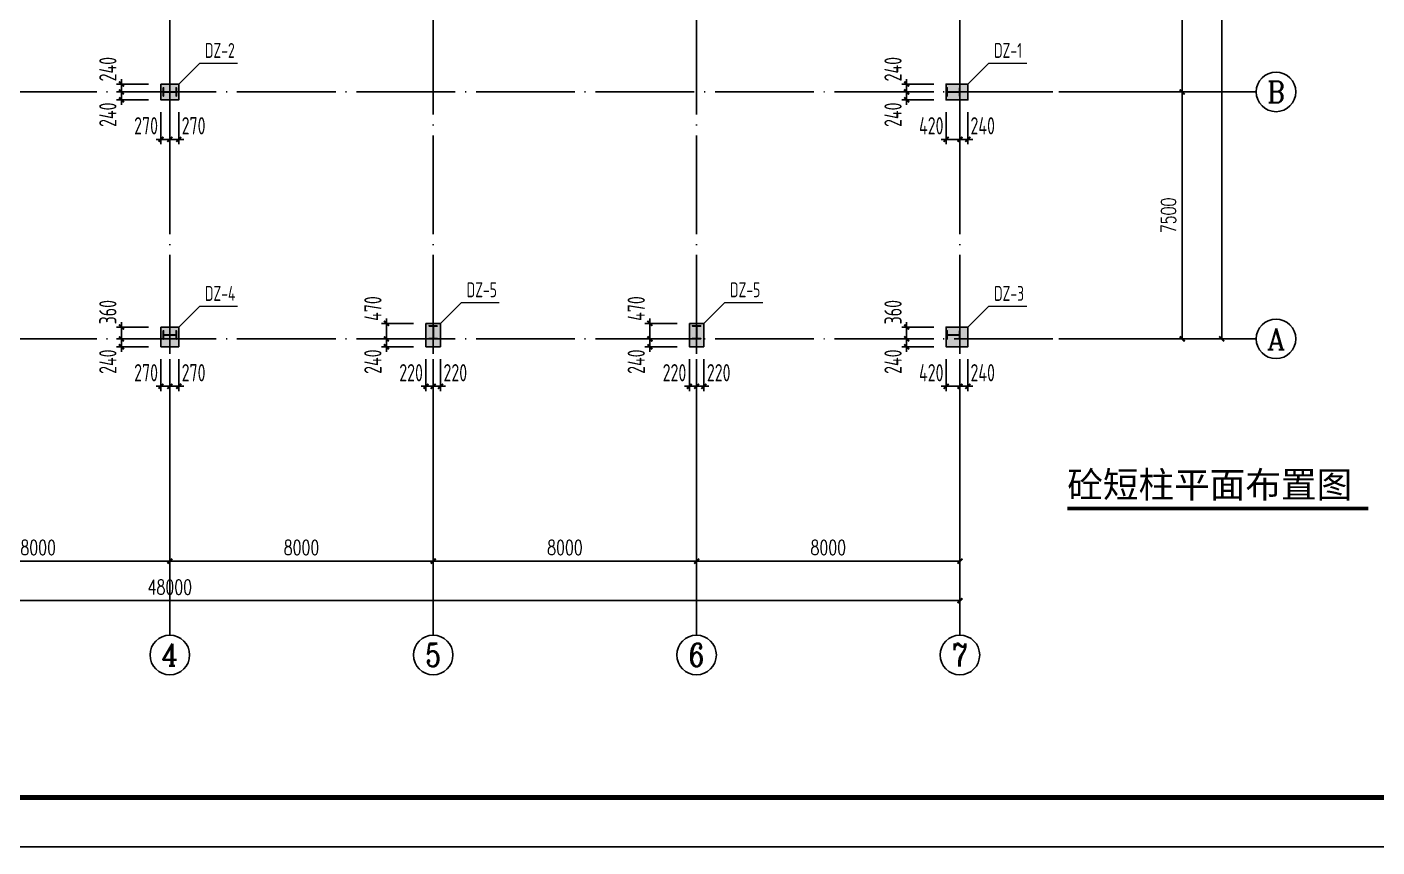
# Model space of a CAD drawing. Header units: millimetres. Extents: x 6950065 to 7140129, y 16284814 to 19754034.
# Drawn here: x 6997003 to 7038009, y 18781874 to 18806778 of the extents above; entities that cross this region are included whole.
import ezdxf
from ezdxf.enums import TextEntityAlignment as Align

# ---------------------------------------------------------------- set-up
doc = ezdxf.new("R2010")
doc.units = ezdxf.units.MM
doc.header["$LTSCALE"] = 1500
doc.header["$MEASUREMENT"] = 0
doc.linetypes.add('DOTE', pattern=[2.42, 2, -0.2, 0.02, -0.2])
doc.layers.get('Defpoints').update_dxf_attribs({"color": 1})
for name, color, linetype in [('AXIS_TEXT', 7, 'Continuous'), ('COLU', 253, 'Continuous'), ('COLU_DIM', 3, 'Continuous'), ('COLU_HATCH', 251, 'Continuous'), ('COLUMN', 2, 'Continuous'), ('C型钢', 6, 'Continuous'), ('DIM_ELEV', 3, 'Continuous'), ('DIM_SYMB', 165, 'Continuous'), ('DOTE', 250, 'DOTE'), ('TK', 4, 'Continuous')]:
    doc.layers.add(name, color=color, linetype=linetype)
doc.layers.add('COLU_NUM', color=7, linetype='Continuous', lineweight=0)
doc.styles.add('_TCH_AXIS', font='COMPLEX', dxfattribs={"bigfont": 'GBCBIG'})
doc.styles.add('_TCH_DIM_T3', font='SIMPLEX', dxfattribs={"width": 0.705882, "bigfont": 'GBCBIG'})
doc.styles.add('_TCH_DYN', font='')
doc.styles.add('COMPLEX', font='COMPLEX')
doc.styles.add('TSSD_Dimension', font='Tssdeng.shx', dxfattribs={"width": 0.7, "bigfont": 'hztxt.shx'})
doc.styles.add('TSSD_Label', font='Tssdeng.shx', dxfattribs={"width": 0.7, "bigfont": 'hztxt.shx'})
doc.styles.get('_TCH_DYN').set_extended_font_data('SimSun')
doc.dimstyles.new('_TCH_ARCH&&150', dxfattribs={"dimtxt": 446.25, "dimasz": 150, "dimexe": 375, "dimexo": 450, "dimgap": 189.375, "dimtad": 1, "dimdec": 0, "dimzin": 0, "dimdsep": 46, "dimtxsty": '_TCH_DIM_T3', "dimblk": 'ARCHTICK', "dimcen": 0.09, "dimclrt": 7, "dimazin": 2, "dimtfac": 1, "dimtdec": 0, "dimtix": 1, "dimtmove": 2, "dimatfit": 3, "dimfxl": 0, "dimtolj": 1, "dimtzin": 0, "dimarcsym": 0})
doc.dimstyles.new('TSSD_150_150', dxfattribs={"dimtxt": 525, "dimasz": 150, "dimexe": 150, "dimexo": 375, "dimgap": 150, "dimtad": 1, "dimdec": 0, "dimzin": 0, "dimdsep": 46, "dimtxsty": 'TSSD_Dimension', "dimblk": 'ARCHTICK', "dimcen": 0, "dimdle": 150, "dimclrt": 7, "dimadec": 0, "dimazin": 0, "dimtfac": 1, "dimtdec": 0, "dimtix": 1, "dimtmove": 2, "dimatfit": 3, "dimfxl": 0, "dimtolj": 1, "dimtzin": 0, "dimarcsym": 0})

# ---------------------------------------------------------------- blocks, each defined once
blk = doc.blocks.new('A$C3ACC4A1C')
at = {"layer": 'COLUMN'}
h = blk.add_hatch(color=256, dxfattribs=at)
h.paths.add_polyline_path([(125, 400), (0, 400), (0, 388), (120, 388), (120, 200), (125, 200)])
h.paths.add_polyline_path([(250, 400), (125, 400), (125, 200), (130, 200), (130, 388), (250, 388)])
h.paths.add_polyline_path([(250, 12), (130, 12), (130, 200), (125, 200), (125, 0), (250, 0)])
h.paths.add_polyline_path([(125, 200), (120, 200), (120, 12), (0, 12), (0, 0), (125, 0)])
blk.add_lwpolyline([(0, 0), (0, 12), (120, 12), (120, 388), (0, 388), (0, 400), (250, 400), (250, 388), (130, 388), (130, 12), (250, 12), (250, 0)], close=True, dxfattribs=at)
blk = doc.blocks.new('_ArchTick')
at = {"color": 0, "linetype": 'ByBlock', "const_width": 0.4}
blk.add_lwpolyline([(-0.5, -0.5), (0.5, 0.5)], dxfattribs=at)
blk = doc.blocks.new('*D699')
at = {"layer": 'COLU_DIM', "color": 0, "lineweight": -2}
for p, q in [((7001072, 18804191), (7001072, 18803216)), ((7001342, 18804191), (7001342, 18803216)), ((7001072, 18803366), (7000922, 18803366)), ((7001072, 18803366), (7001342, 18803366)), ((7001342, 18803366), (7001492, 18803366))]:
    blk.add_line(p, q, dxfattribs=at)
at = {"layer": 'Defpoints', "color": 0}
for p in [(7001072, 18804566), (7001342, 18804566), (7001342, 18803366)]:
    blk.add_point(p, dxfattribs=at)
at = {"layer": 'COLU_DIM', "color": 0, "lineweight": -2, "xscale": 150, "yscale": 150, "zscale": 150}
blk.add_blockref('_ArchTick', (7001072, 18803366), dxfattribs=at)
at = {"layer": 'COLU_DIM', "color": 0, "lineweight": -2, "xscale": 150, "yscale": 150, "zscale": 150, "rotation": 180}
blk.add_blockref('_ArchTick', (7001342, 18803366), dxfattribs=at)
at = {"layer": 'COLU_DIM', "color": 7, "insert": (7000620, 18803778), "char_height": 525, "attachment_point": 5, "style": 'TSSD_Dimension'}
blk.add_mtext('\\A1;270', dxfattribs=at)
blk = doc.blocks.new('*D700')
at = {"layer": 'COLU_DIM', "color": 0, "lineweight": -2}
for p, q in [((6999872, 18804806), (6999872, 18804956)), ((7000697, 18804806), (6999722, 18804806)), ((7000697, 18804566), (6999722, 18804566)), ((6999872, 18804566), (6999872, 18804806)), ((6999872, 18804566), (6999872, 18804416))]:
    blk.add_line(p, q, dxfattribs=at)
at = {"layer": 'Defpoints', "color": 0}
for p in [(6999872, 18804806), (7001072, 18804806), (7001072, 18804566)]:
    blk.add_point(p, dxfattribs=at)
at = {"layer": 'COLU_DIM', "color": 0, "lineweight": -2, "xscale": 150, "yscale": 150, "zscale": 150}
for p, rotation in [((6999872, 18804806), 270), ((6999872, 18804566), 90)]:
    blk.add_blockref('_ArchTick', p, dxfattribs=dict(at, rotation=rotation))
at = {"layer": 'COLU_DIM', "color": 7, "insert": (6999459, 18804114), "char_height": 525, "attachment_point": 5, "rotation": 90, "style": 'TSSD_Dimension'}
blk.add_mtext('\\A1;240', dxfattribs=at)
blk = doc.blocks.new('*D701')
at = {"layer": 'COLU_DIM', "color": 0, "lineweight": -2}
for p, q in [((7001342, 18804191), (7001342, 18803216)), ((7001612, 18804191), (7001612, 18803216)), ((7001342, 18803366), (7001192, 18803366)), ((7001342, 18803366), (7001612, 18803366)), ((7001612, 18803366), (7001762, 18803366))]:
    blk.add_line(p, q, dxfattribs=at)
at = {"layer": 'Defpoints', "color": 0}
for p in [(7001342, 18804566), (7001612, 18804566), (7001612, 18803366)]:
    blk.add_point(p, dxfattribs=at)
at = {"layer": 'COLU_DIM', "color": 0, "lineweight": -2, "xscale": 150, "yscale": 150, "zscale": 150}
blk.add_blockref('_ArchTick', (7001342, 18803366), dxfattribs=at)
at = {"layer": 'COLU_DIM', "color": 0, "lineweight": -2, "xscale": 150, "yscale": 150, "zscale": 150, "rotation": 180}
blk.add_blockref('_ArchTick', (7001612, 18803366), dxfattribs=at)
at = {"layer": 'COLU_DIM', "color": 7, "insert": (7002063, 18803778), "char_height": 525, "attachment_point": 5, "style": 'TSSD_Dimension'}
blk.add_mtext('\\A1;270', dxfattribs=at)
blk = doc.blocks.new('*D702')
at = {"layer": 'COLU_DIM', "color": 0, "lineweight": -2}
for p, q in [((7000697, 18805046), (6999722, 18805046)), ((6999872, 18805046), (6999872, 18805196)), ((6999872, 18804806), (6999872, 18805046)), ((7000697, 18804806), (6999722, 18804806)), ((6999872, 18804806), (6999872, 18804656))]:
    blk.add_line(p, q, dxfattribs=at)
at = {"layer": 'Defpoints', "color": 0}
for p in [(6999872, 18805046), (7001072, 18805046), (7001072, 18804806)]:
    blk.add_point(p, dxfattribs=at)
at = {"layer": 'COLU_DIM', "color": 0, "lineweight": -2, "xscale": 150, "yscale": 150, "zscale": 150}
for p, rotation in [((6999872, 18805046), 270), ((6999872, 18804806), 90)]:
    blk.add_blockref('_ArchTick', p, dxfattribs=dict(at, rotation=rotation))
at = {"layer": 'COLU_DIM', "color": 7, "insert": (6999459, 18805497), "char_height": 525, "attachment_point": 5, "rotation": 90, "style": 'TSSD_Dimension'}
blk.add_mtext('\\A1;240', dxfattribs=at)
blk = doc.blocks.new('*D703')
at = {"layer": 'COLU_DIM', "color": 0, "lineweight": -2}
for p, q in [((7025342, 18804191), (7025342, 18803216)), ((7025582, 18804191), (7025582, 18803216)), ((7025342, 18803366), (7025192, 18803366)), ((7025582, 18803366), (7025342, 18803366)), ((7025582, 18803366), (7025732, 18803366))]:
    blk.add_line(p, q, dxfattribs=at)
at = {"layer": 'Defpoints', "color": 0}
for p in [(7025342, 18804566), (7025582, 18804566), (7025342, 18803366)]:
    blk.add_point(p, dxfattribs=at)
at = {"layer": 'COLU_DIM', "color": 0, "lineweight": -2, "xscale": 150, "yscale": 150, "zscale": 150}
blk.add_blockref('_ArchTick', (7025342, 18803366), dxfattribs=at)
at = {"layer": 'COLU_DIM', "color": 0, "lineweight": -2, "xscale": 150, "yscale": 150, "zscale": 150, "rotation": 180}
blk.add_blockref('_ArchTick', (7025582, 18803366), dxfattribs=at)
at = {"layer": 'COLU_DIM', "color": 7, "insert": (7026033, 18803778), "char_height": 525, "attachment_point": 5, "style": 'TSSD_Dimension'}
blk.add_mtext('\\A1;240', dxfattribs=at)
blk = doc.blocks.new('*D704')
at = {"layer": 'COLU_DIM', "color": 0, "lineweight": -2}
for p, q in [((7024547, 18805046), (7023572, 18805046)), ((7023722, 18805046), (7023722, 18805196)), ((7023722, 18804806), (7023722, 18805046)), ((7024547, 18804806), (7023572, 18804806)), ((7023722, 18804806), (7023722, 18804656))]:
    blk.add_line(p, q, dxfattribs=at)
at = {"layer": 'Defpoints', "color": 0}
for p in [(7023722, 18805046), (7024922, 18805046), (7024922, 18804806)]:
    blk.add_point(p, dxfattribs=at)
at = {"layer": 'COLU_DIM', "color": 0, "lineweight": -2, "xscale": 150, "yscale": 150, "zscale": 150}
for p, rotation in [((7023722, 18805046), 270), ((7023722, 18804806), 90)]:
    blk.add_blockref('_ArchTick', p, dxfattribs=dict(at, rotation=rotation))
at = {"layer": 'COLU_DIM', "color": 7, "insert": (7023309, 18805497), "char_height": 525, "attachment_point": 5, "rotation": 90, "style": 'TSSD_Dimension'}
blk.add_mtext('\\A1;240', dxfattribs=at)
blk = doc.blocks.new('*D705')
at = {"layer": 'COLU_DIM', "color": 0, "lineweight": -2}
for p, q in [((7023722, 18804806), (7023722, 18804956)), ((7024547, 18804806), (7023572, 18804806)), ((7024547, 18804566), (7023572, 18804566)), ((7023722, 18804566), (7023722, 18804806)), ((7023722, 18804566), (7023722, 18804416))]:
    blk.add_line(p, q, dxfattribs=at)
at = {"layer": 'Defpoints', "color": 0}
for p in [(7023722, 18804806), (7024922, 18804806), (7024922, 18804566)]:
    blk.add_point(p, dxfattribs=at)
at = {"layer": 'COLU_DIM', "color": 0, "lineweight": -2, "xscale": 150, "yscale": 150, "zscale": 150}
for p, rotation in [((7023722, 18804806), 270), ((7023722, 18804566), 90)]:
    blk.add_blockref('_ArchTick', p, dxfattribs=dict(at, rotation=rotation))
at = {"layer": 'COLU_DIM', "color": 7, "insert": (7023309, 18804114), "char_height": 525, "attachment_point": 5, "rotation": 90, "style": 'TSSD_Dimension'}
blk.add_mtext('\\A1;240', dxfattribs=at)
blk = doc.blocks.new('*D706')
at = {"layer": 'COLU_DIM', "color": 0, "lineweight": -2}
for p, q in [((7024922, 18804191), (7024922, 18803216)), ((7025342, 18804191), (7025342, 18803216)), ((7025492, 18803366), (7024772, 18803366))]:
    blk.add_line(p, q, dxfattribs=at)
at = {"layer": 'Defpoints', "color": 0}
for p in [(7024922, 18804566), (7025342, 18804566), (7024922, 18803366)]:
    blk.add_point(p, dxfattribs=at)
at = {"layer": 'COLU_DIM', "color": 0, "lineweight": -2, "xscale": 150, "yscale": 150, "zscale": 150, "rotation": 180}
blk.add_blockref('_ArchTick', (7024922, 18803366), dxfattribs=at)
at = {"layer": 'COLU_DIM', "color": 0, "lineweight": -2, "xscale": 150, "yscale": 150, "zscale": 150}
blk.add_blockref('_ArchTick', (7025342, 18803366), dxfattribs=at)
at = {"layer": 'COLU_DIM', "color": 7, "insert": (7024470, 18803778), "char_height": 525, "attachment_point": 5, "style": 'TSSD_Dimension'}
blk.add_mtext('\\A1;420', dxfattribs=at)
blk = doc.blocks.new('*D713')
at = {"layer": 'COLU_DIM', "color": 0, "lineweight": -2}
for p, q in [((7001072, 18796691), (7001072, 18795716)), ((7001342, 18796691), (7001342, 18795716)), ((7001072, 18795866), (7000922, 18795866)), ((7001072, 18795866), (7001342, 18795866)), ((7001342, 18795866), (7001492, 18795866))]:
    blk.add_line(p, q, dxfattribs=at)
at = {"layer": 'Defpoints', "color": 0}
for p in [(7001072, 18797066), (7001342, 18797066), (7001342, 18795866)]:
    blk.add_point(p, dxfattribs=at)
at = {"layer": 'COLU_DIM', "color": 0, "lineweight": -2, "xscale": 150, "yscale": 150, "zscale": 150}
blk.add_blockref('_ArchTick', (7001072, 18795866), dxfattribs=at)
at = {"layer": 'COLU_DIM', "color": 0, "lineweight": -2, "xscale": 150, "yscale": 150, "zscale": 150, "rotation": 180}
blk.add_blockref('_ArchTick', (7001342, 18795866), dxfattribs=at)
at = {"layer": 'COLU_DIM', "color": 7, "insert": (7000620, 18796278), "char_height": 525, "attachment_point": 5, "style": 'TSSD_Dimension'}
blk.add_mtext('\\A1;270', dxfattribs=at)
blk = doc.blocks.new('*D714')
at = {"layer": 'COLU_DIM', "color": 0, "lineweight": -2}
for p, q in [((7000697, 18797306), (6999722, 18797306)), ((6999872, 18797306), (6999872, 18797456)), ((6999872, 18797066), (6999872, 18797306)), ((7000697, 18797066), (6999722, 18797066)), ((6999872, 18797066), (6999872, 18796916))]:
    blk.add_line(p, q, dxfattribs=at)
at = {"layer": 'Defpoints', "color": 0}
for p in [(6999872, 18797306), (7001072, 18797306), (7001072, 18797066)]:
    blk.add_point(p, dxfattribs=at)
at = {"layer": 'COLU_DIM', "color": 0, "lineweight": -2, "xscale": 150, "yscale": 150, "zscale": 150}
for p, rotation in [((6999872, 18797306), 270), ((6999872, 18797066), 90)]:
    blk.add_blockref('_ArchTick', p, dxfattribs=dict(at, rotation=rotation))
at = {"layer": 'COLU_DIM', "color": 7, "insert": (6999459, 18796614), "char_height": 525, "attachment_point": 5, "rotation": 90, "style": 'TSSD_Dimension'}
blk.add_mtext('\\A1;240', dxfattribs=at)
blk = doc.blocks.new('*D715')
at = {"layer": 'COLU_DIM', "color": 0, "lineweight": -2}
for p, q in [((7001342, 18796691), (7001342, 18795716)), ((7001612, 18796691), (7001612, 18795716)), ((7001342, 18795866), (7001192, 18795866)), ((7001342, 18795866), (7001612, 18795866)), ((7001612, 18795866), (7001762, 18795866))]:
    blk.add_line(p, q, dxfattribs=at)
at = {"layer": 'Defpoints', "color": 0}
for p in [(7001342, 18797066), (7001612, 18797066), (7001612, 18795866)]:
    blk.add_point(p, dxfattribs=at)
at = {"layer": 'COLU_DIM', "color": 0, "lineweight": -2, "xscale": 150, "yscale": 150, "zscale": 150}
blk.add_blockref('_ArchTick', (7001342, 18795866), dxfattribs=at)
at = {"layer": 'COLU_DIM', "color": 0, "lineweight": -2, "xscale": 150, "yscale": 150, "zscale": 150, "rotation": 180}
blk.add_blockref('_ArchTick', (7001612, 18795866), dxfattribs=at)
at = {"layer": 'COLU_DIM', "color": 7, "insert": (7002063, 18796278), "char_height": 525, "attachment_point": 5, "style": 'TSSD_Dimension'}
blk.add_mtext('\\A1;270', dxfattribs=at)
blk = doc.blocks.new('*D716')
at = {"layer": 'COLU_DIM', "color": 0, "lineweight": -2}
for p, q in [((7000697, 18797666), (6999722, 18797666)), ((6999872, 18797156), (6999872, 18797816)), ((7000697, 18797306), (6999722, 18797306))]:
    blk.add_line(p, q, dxfattribs=at)
at = {"layer": 'Defpoints', "color": 0}
for p in [(6999872, 18797666), (7001072, 18797666), (7001072, 18797306)]:
    blk.add_point(p, dxfattribs=at)
at = {"layer": 'COLU_DIM', "color": 0, "lineweight": -2, "xscale": 150, "yscale": 150, "zscale": 150}
for p, rotation in [((6999872, 18797666), 90), ((6999872, 18797306), 270)]:
    blk.add_blockref('_ArchTick', p, dxfattribs=dict(at, rotation=rotation))
at = {"layer": 'COLU_DIM', "color": 7, "insert": (6999459, 18798117), "char_height": 525, "attachment_point": 5, "rotation": 90, "style": 'TSSD_Dimension'}
blk.add_mtext('\\A1;360', dxfattribs=at)
blk = doc.blocks.new('*D731')
at = {"layer": 'COLU_DIM', "color": 0, "lineweight": -2}
for p, q in [((7009122, 18796691), (7009122, 18795716)), ((7009342, 18796691), (7009342, 18795716)), ((7009122, 18795866), (7008972, 18795866)), ((7009342, 18795866), (7009122, 18795866)), ((7009342, 18795866), (7009492, 18795866))]:
    blk.add_line(p, q, dxfattribs=at)
at = {"layer": 'Defpoints', "color": 0}
for p in [(7009122, 18797066), (7009342, 18797066), (7009122, 18795866)]:
    blk.add_point(p, dxfattribs=at)
at = {"layer": 'COLU_DIM', "color": 0, "lineweight": -2, "xscale": 150, "yscale": 150, "zscale": 150}
blk.add_blockref('_ArchTick', (7009122, 18795866), dxfattribs=at)
at = {"layer": 'COLU_DIM', "color": 0, "lineweight": -2, "xscale": 150, "yscale": 150, "zscale": 150, "rotation": 180}
blk.add_blockref('_ArchTick', (7009342, 18795866), dxfattribs=at)
at = {"layer": 'COLU_DIM', "color": 7, "insert": (7008670, 18796278), "char_height": 525, "attachment_point": 5, "style": 'TSSD_Dimension'}
blk.add_mtext('\\A1;220', dxfattribs=at)
blk = doc.blocks.new('*D732')
at = {"layer": 'COLU_DIM', "color": 0, "lineweight": -2}
for p, q in [((7008747, 18797776), (7007772, 18797776)), ((7007922, 18797156), (7007922, 18797926)), ((7008747, 18797306), (7007772, 18797306))]:
    blk.add_line(p, q, dxfattribs=at)
at = {"layer": 'Defpoints', "color": 0}
for p in [(7007922, 18797776), (7009122, 18797776), (7009122, 18797306)]:
    blk.add_point(p, dxfattribs=at)
at = {"layer": 'COLU_DIM', "color": 0, "lineweight": -2, "xscale": 150, "yscale": 150, "zscale": 150}
for p, rotation in [((7007922, 18797776), 90), ((7007922, 18797306), 270)]:
    blk.add_blockref('_ArchTick', p, dxfattribs=dict(at, rotation=rotation))
at = {"layer": 'COLU_DIM', "color": 7, "insert": (7007509, 18798227), "char_height": 525, "attachment_point": 5, "rotation": 90, "style": 'TSSD_Dimension'}
blk.add_mtext('\\A1;470', dxfattribs=at)
blk = doc.blocks.new('*D729')
at = {"layer": 'COLU_DIM', "color": 0, "lineweight": -2}
for p, q in [((7009342, 18796691), (7009342, 18795716)), ((7009562, 18796691), (7009562, 18795716)), ((7009342, 18795866), (7009192, 18795866)), ((7009562, 18795866), (7009342, 18795866)), ((7009562, 18795866), (7009712, 18795866))]:
    blk.add_line(p, q, dxfattribs=at)
at = {"layer": 'Defpoints', "color": 0}
for p in [(7009342, 18797066), (7009562, 18797066), (7009342, 18795866)]:
    blk.add_point(p, dxfattribs=at)
at = {"layer": 'COLU_DIM', "color": 0, "lineweight": -2, "xscale": 150, "yscale": 150, "zscale": 150}
blk.add_blockref('_ArchTick', (7009342, 18795866), dxfattribs=at)
at = {"layer": 'COLU_DIM', "color": 0, "lineweight": -2, "xscale": 150, "yscale": 150, "zscale": 150, "rotation": 180}
blk.add_blockref('_ArchTick', (7009562, 18795866), dxfattribs=at)
at = {"layer": 'COLU_DIM', "color": 7, "insert": (7010013, 18796278), "char_height": 525, "attachment_point": 5, "style": 'TSSD_Dimension'}
blk.add_mtext('\\A1;220', dxfattribs=at)
blk = doc.blocks.new('*D730')
at = {"layer": 'COLU_DIM', "color": 0, "lineweight": -2}
for p, q in [((7008747, 18797306), (7007772, 18797306)), ((7007922, 18797306), (7007922, 18797456)), ((7007922, 18797066), (7007922, 18797306)), ((7008747, 18797066), (7007772, 18797066)), ((7007922, 18797066), (7007922, 18796916))]:
    blk.add_line(p, q, dxfattribs=at)
at = {"layer": 'Defpoints', "color": 0}
for p in [(7007922, 18797306), (7009122, 18797306), (7009122, 18797066)]:
    blk.add_point(p, dxfattribs=at)
at = {"layer": 'COLU_DIM', "color": 0, "lineweight": -2, "xscale": 150, "yscale": 150, "zscale": 150}
for p, rotation in [((7007922, 18797306), 270), ((7007922, 18797066), 90)]:
    blk.add_blockref('_ArchTick', p, dxfattribs=dict(at, rotation=rotation))
at = {"layer": 'COLU_DIM', "color": 7, "insert": (7007509, 18796614), "char_height": 525, "attachment_point": 5, "rotation": 90, "style": 'TSSD_Dimension'}
blk.add_mtext('\\A1;240', dxfattribs=at)
blk = doc.blocks.new('*D735')
at = {"layer": 'COLU_DIM', "color": 0, "lineweight": -2}
for p, q in [((7017122, 18796691), (7017122, 18795716)), ((7017342, 18796691), (7017342, 18795716)), ((7017122, 18795866), (7016972, 18795866)), ((7017342, 18795866), (7017122, 18795866)), ((7017342, 18795866), (7017492, 18795866))]:
    blk.add_line(p, q, dxfattribs=at)
at = {"layer": 'Defpoints', "color": 0}
for p in [(7017122, 18797066), (7017342, 18797066), (7017122, 18795866)]:
    blk.add_point(p, dxfattribs=at)
at = {"layer": 'COLU_DIM', "color": 0, "lineweight": -2, "xscale": 150, "yscale": 150, "zscale": 150}
blk.add_blockref('_ArchTick', (7017122, 18795866), dxfattribs=at)
at = {"layer": 'COLU_DIM', "color": 0, "lineweight": -2, "xscale": 150, "yscale": 150, "zscale": 150, "rotation": 180}
blk.add_blockref('_ArchTick', (7017342, 18795866), dxfattribs=at)
at = {"layer": 'COLU_DIM', "color": 7, "insert": (7016670, 18796278), "char_height": 525, "attachment_point": 5, "style": 'TSSD_Dimension'}
blk.add_mtext('\\A1;220', dxfattribs=at)
blk = doc.blocks.new('*D736')
at = {"layer": 'COLU_DIM', "color": 0, "lineweight": -2}
for p, q in [((7016747, 18797776), (7015772, 18797776)), ((7015922, 18797156), (7015922, 18797926)), ((7016747, 18797306), (7015772, 18797306))]:
    blk.add_line(p, q, dxfattribs=at)
at = {"layer": 'Defpoints', "color": 0}
for p in [(7015922, 18797776), (7017122, 18797776), (7017122, 18797306)]:
    blk.add_point(p, dxfattribs=at)
at = {"layer": 'COLU_DIM', "color": 0, "lineweight": -2, "xscale": 150, "yscale": 150, "zscale": 150}
for p, rotation in [((7015922, 18797776), 90), ((7015922, 18797306), 270)]:
    blk.add_blockref('_ArchTick', p, dxfattribs=dict(at, rotation=rotation))
at = {"layer": 'COLU_DIM', "color": 7, "insert": (7015509, 18798227), "char_height": 525, "attachment_point": 5, "rotation": 90, "style": 'TSSD_Dimension'}
blk.add_mtext('\\A1;470', dxfattribs=at)
blk = doc.blocks.new('*D733')
at = {"layer": 'COLU_DIM', "color": 0, "lineweight": -2}
for p, q in [((7017342, 18796691), (7017342, 18795716)), ((7017562, 18796691), (7017562, 18795716)), ((7017342, 18795866), (7017192, 18795866)), ((7017562, 18795866), (7017342, 18795866)), ((7017562, 18795866), (7017712, 18795866))]:
    blk.add_line(p, q, dxfattribs=at)
at = {"layer": 'Defpoints', "color": 0}
for p in [(7017342, 18797066), (7017562, 18797066), (7017342, 18795866)]:
    blk.add_point(p, dxfattribs=at)
at = {"layer": 'COLU_DIM', "color": 0, "lineweight": -2, "xscale": 150, "yscale": 150, "zscale": 150}
blk.add_blockref('_ArchTick', (7017342, 18795866), dxfattribs=at)
at = {"layer": 'COLU_DIM', "color": 0, "lineweight": -2, "xscale": 150, "yscale": 150, "zscale": 150, "rotation": 180}
blk.add_blockref('_ArchTick', (7017562, 18795866), dxfattribs=at)
at = {"layer": 'COLU_DIM', "color": 7, "insert": (7018013, 18796278), "char_height": 525, "attachment_point": 5, "style": 'TSSD_Dimension'}
blk.add_mtext('\\A1;220', dxfattribs=at)
blk = doc.blocks.new('*D734')
at = {"layer": 'COLU_DIM', "color": 0, "lineweight": -2}
for p, q in [((7016747, 18797306), (7015772, 18797306)), ((7015922, 18797306), (7015922, 18797456)), ((7015922, 18797066), (7015922, 18797306)), ((7016747, 18797066), (7015772, 18797066)), ((7015922, 18797066), (7015922, 18796916))]:
    blk.add_line(p, q, dxfattribs=at)
at = {"layer": 'Defpoints', "color": 0}
for p in [(7015922, 18797306), (7017122, 18797306), (7017122, 18797066)]:
    blk.add_point(p, dxfattribs=at)
at = {"layer": 'COLU_DIM', "color": 0, "lineweight": -2, "xscale": 150, "yscale": 150, "zscale": 150}
for p, rotation in [((7015922, 18797306), 270), ((7015922, 18797066), 90)]:
    blk.add_blockref('_ArchTick', p, dxfattribs=dict(at, rotation=rotation))
at = {"layer": 'COLU_DIM', "color": 7, "insert": (7015509, 18796614), "char_height": 525, "attachment_point": 5, "rotation": 90, "style": 'TSSD_Dimension'}
blk.add_mtext('\\A1;240', dxfattribs=at)
blk = doc.blocks.new('*D737')
at = {"layer": 'COLU_DIM', "color": 0, "lineweight": -2}
for p, q in [((7025342, 18796691), (7025342, 18795716)), ((7025582, 18796691), (7025582, 18795716)), ((7025342, 18795866), (7025192, 18795866)), ((7025582, 18795866), (7025342, 18795866)), ((7025582, 18795866), (7025732, 18795866))]:
    blk.add_line(p, q, dxfattribs=at)
at = {"layer": 'Defpoints', "color": 0}
for p in [(7025342, 18797066), (7025582, 18797066), (7025342, 18795866)]:
    blk.add_point(p, dxfattribs=at)
at = {"layer": 'COLU_DIM', "color": 0, "lineweight": -2, "xscale": 150, "yscale": 150, "zscale": 150}
blk.add_blockref('_ArchTick', (7025342, 18795866), dxfattribs=at)
at = {"layer": 'COLU_DIM', "color": 0, "lineweight": -2, "xscale": 150, "yscale": 150, "zscale": 150, "rotation": 180}
blk.add_blockref('_ArchTick', (7025582, 18795866), dxfattribs=at)
at = {"layer": 'COLU_DIM', "color": 7, "insert": (7026033, 18796278), "char_height": 525, "attachment_point": 5, "style": 'TSSD_Dimension'}
blk.add_mtext('\\A1;240', dxfattribs=at)
blk = doc.blocks.new('*D738')
at = {"layer": 'COLU_DIM', "color": 0, "lineweight": -2}
for p, q in [((7024547, 18797666), (7023572, 18797666)), ((7023722, 18797156), (7023722, 18797816)), ((7024547, 18797306), (7023572, 18797306))]:
    blk.add_line(p, q, dxfattribs=at)
at = {"layer": 'Defpoints', "color": 0}
for p in [(7023722, 18797666), (7024922, 18797666), (7024922, 18797306)]:
    blk.add_point(p, dxfattribs=at)
at = {"layer": 'COLU_DIM', "color": 0, "lineweight": -2, "xscale": 150, "yscale": 150, "zscale": 150}
for p, rotation in [((7023722, 18797666), 90), ((7023722, 18797306), 270)]:
    blk.add_blockref('_ArchTick', p, dxfattribs=dict(at, rotation=rotation))
at = {"layer": 'COLU_DIM', "color": 7, "insert": (7023309, 18798117), "char_height": 525, "attachment_point": 5, "rotation": 90, "style": 'TSSD_Dimension'}
blk.add_mtext('\\A1;360', dxfattribs=at)
blk = doc.blocks.new('*D739')
at = {"layer": 'COLU_DIM', "color": 0, "lineweight": -2}
for p, q in [((7024547, 18797306), (7023572, 18797306)), ((7023722, 18797306), (7023722, 18797456)), ((7023722, 18797066), (7023722, 18797306)), ((7024547, 18797066), (7023572, 18797066)), ((7023722, 18797066), (7023722, 18796916))]:
    blk.add_line(p, q, dxfattribs=at)
at = {"layer": 'Defpoints', "color": 0}
for p in [(7023722, 18797306), (7024922, 18797306), (7024922, 18797066)]:
    blk.add_point(p, dxfattribs=at)
at = {"layer": 'COLU_DIM', "color": 0, "lineweight": -2, "xscale": 150, "yscale": 150, "zscale": 150}
for p, rotation in [((7023722, 18797306), 270), ((7023722, 18797066), 90)]:
    blk.add_blockref('_ArchTick', p, dxfattribs=dict(at, rotation=rotation))
at = {"layer": 'COLU_DIM', "color": 7, "insert": (7023309, 18796614), "char_height": 525, "attachment_point": 5, "rotation": 90, "style": 'TSSD_Dimension'}
blk.add_mtext('\\A1;240', dxfattribs=at)
blk = doc.blocks.new('*D740')
at = {"layer": 'COLU_DIM', "color": 0, "lineweight": -2}
for p, q in [((7024922, 18796691), (7024922, 18795716)), ((7025342, 18796691), (7025342, 18795716)), ((7025492, 18795866), (7024772, 18795866))]:
    blk.add_line(p, q, dxfattribs=at)
at = {"layer": 'Defpoints', "color": 0}
for p in [(7024922, 18797066), (7025342, 18797066), (7024922, 18795866)]:
    blk.add_point(p, dxfattribs=at)
at = {"layer": 'COLU_DIM', "color": 0, "lineweight": -2, "xscale": 150, "yscale": 150, "zscale": 150, "rotation": 180}
blk.add_blockref('_ArchTick', (7024922, 18795866), dxfattribs=at)
at = {"layer": 'COLU_DIM', "color": 0, "lineweight": -2, "xscale": 150, "yscale": 150, "zscale": 150}
blk.add_blockref('_ArchTick', (7025342, 18795866), dxfattribs=at)
at = {"layer": 'COLU_DIM', "color": 7, "insert": (7024470, 18796278), "char_height": 525, "attachment_point": 5, "style": 'TSSD_Dimension'}
blk.add_mtext('\\A1;420', dxfattribs=at)
blk = doc.blocks.new('GeYuanFrame_03231217', base_point=(20.09, 4.53))
at = {"layer": 'TK'}
blk.add_lwpolyline([(20.09, 4.53), (20.09, 598.53), (861.09, 598.53), (861.09, 4.53)], close=True, dxfattribs=at)
at = {"layer": 'TK', "const_width": 1}
blk.add_lwpolyline([(45.09, 588.53), (851.09, 588.53), (851.09, 14.53), (45.09, 14.53)], close=True, dxfattribs=at)
blk = doc.blocks.new('*D1511')
at = {"layer": 'Defpoints', "color": 0}
for p in [(7028342, 18804806), (7032092, 18804806), (7028342, 18797306)]:
    blk.add_point(p, dxfattribs=at)
at = {"layer": 'DIM_ELEV', "color": 0, "lineweight": -2}
for p, q in [((7028792, 18804806), (7032467, 18804806)), ((7032092, 18797306), (7032092, 18804806)), ((7028792, 18797306), (7032467, 18797306))]:
    blk.add_line(p, q, dxfattribs=at)
at = {"layer": 'DIM_ELEV', "color": 0, "lineweight": -2, "xscale": 150, "yscale": 150, "zscale": 150}
for p, rotation in [((7032092, 18804806), 90), ((7032092, 18797306), 270)]:
    blk.add_blockref('_ArchTick', p, dxfattribs=dict(at, rotation=rotation))
at = {"layer": 'DIM_ELEV', "color": 7, "insert": (7031679, 18801056), "char_height": 446.2, "attachment_point": 5, "rotation": 90, "style": '_TCH_DIM_T3'}
blk.add_mtext('\\A1;7500', dxfattribs=at)
blk = doc.blocks.new('*D1512')
at = {"layer": 'Defpoints', "color": 0}
for p in [(7028342, 18812606), (7032092, 18812606), (7028342, 18804806)]:
    blk.add_point(p, dxfattribs=at)
at = {"layer": 'DIM_ELEV', "color": 0, "lineweight": -2}
for p, q in [((7028792, 18812606), (7032467, 18812606)), ((7032092, 18804806), (7032092, 18812606)), ((7028792, 18804806), (7032467, 18804806))]:
    blk.add_line(p, q, dxfattribs=at)
at = {"layer": 'DIM_ELEV', "color": 0, "lineweight": -2, "xscale": 150, "yscale": 150, "zscale": 150}
for p, rotation in [((7032092, 18812606), 90), ((7032092, 18804806), 270)]:
    blk.add_blockref('_ArchTick', p, dxfattribs=dict(at, rotation=rotation))
at = {"layer": 'DIM_ELEV', "color": 7, "insert": (7031679, 18808706), "char_height": 446.2, "attachment_point": 5, "rotation": 90, "style": '_TCH_DIM_T3'}
blk.add_mtext('\\A1;7800', dxfattribs=at)
blk = doc.blocks.new('*D1518')
at = {"layer": 'Defpoints', "color": 0}
for p in [(7028342, 18851306), (7033292, 18851306), (7028342, 18797306)]:
    blk.add_point(p, dxfattribs=at)
at = {"layer": 'DIM_ELEV', "color": 0, "lineweight": -2}
for p, q in [((7028792, 18851306), (7033667, 18851306)), ((7033292, 18797306), (7033292, 18851306)), ((7028792, 18797306), (7033667, 18797306))]:
    blk.add_line(p, q, dxfattribs=at)
at = {"layer": 'DIM_ELEV', "color": 0, "lineweight": -2, "xscale": 150, "yscale": 150, "zscale": 150}
for p, rotation in [((7033292, 18851306), 90), ((7033292, 18797306), 270)]:
    blk.add_blockref('_ArchTick', p, dxfattribs=dict(at, rotation=rotation))
at = {"layer": 'DIM_ELEV', "color": 7, "insert": (7032879, 18824306), "char_height": 446.2, "attachment_point": 5, "rotation": 90, "style": '_TCH_DIM_T3'}
blk.add_mtext('\\A1;54000', dxfattribs=at)
blk = doc.blocks.new('*D1521')
at = {"layer": 'Defpoints', "color": 0}
for p in [(6993342, 18794306), (7001342, 18794306), (7001342, 18790556)]:
    blk.add_point(p, dxfattribs=at)
at = {"layer": 'DIM_ELEV', "color": 0, "lineweight": -2}
for p, q in [((6993342, 18793856), (6993342, 18790181)), ((7001342, 18793856), (7001342, 18790181)), ((6993342, 18790556), (7001342, 18790556))]:
    blk.add_line(p, q, dxfattribs=at)
at = {"layer": 'DIM_ELEV', "color": 0, "lineweight": -2, "xscale": 150, "yscale": 150, "zscale": 150, "rotation": 180}
blk.add_blockref('_ArchTick', (6993342, 18790556), dxfattribs=at)
at = {"layer": 'DIM_ELEV', "color": 0, "lineweight": -2, "xscale": 150, "yscale": 150, "zscale": 150}
blk.add_blockref('_ArchTick', (7001342, 18790556), dxfattribs=at)
at = {"layer": 'DIM_ELEV', "color": 7, "insert": (6997342, 18790968), "char_height": 446.2, "attachment_point": 5, "style": '_TCH_DIM_T3'}
blk.add_mtext('\\A1;8000', dxfattribs=at)
blk = doc.blocks.new('*D1522')
at = {"layer": 'Defpoints', "color": 0}
for p in [(7001342, 18794306), (7009342, 18794306), (7009342, 18790556)]:
    blk.add_point(p, dxfattribs=at)
at = {"layer": 'DIM_ELEV', "color": 0, "lineweight": -2}
for p, q in [((7001342, 18793856), (7001342, 18790181)), ((7009342, 18793856), (7009342, 18790181)), ((7001342, 18790556), (7009342, 18790556))]:
    blk.add_line(p, q, dxfattribs=at)
at = {"layer": 'DIM_ELEV', "color": 0, "lineweight": -2, "xscale": 150, "yscale": 150, "zscale": 150, "rotation": 180}
blk.add_blockref('_ArchTick', (7001342, 18790556), dxfattribs=at)
at = {"layer": 'DIM_ELEV', "color": 0, "lineweight": -2, "xscale": 150, "yscale": 150, "zscale": 150}
blk.add_blockref('_ArchTick', (7009342, 18790556), dxfattribs=at)
at = {"layer": 'DIM_ELEV', "color": 7, "insert": (7005342, 18790968), "char_height": 446.2, "attachment_point": 5, "style": '_TCH_DIM_T3'}
blk.add_mtext('\\A1;8000', dxfattribs=at)
blk = doc.blocks.new('*D1523')
at = {"layer": 'Defpoints', "color": 0}
for p in [(7009342, 18794306), (7017342, 18794306), (7017342, 18790556)]:
    blk.add_point(p, dxfattribs=at)
at = {"layer": 'DIM_ELEV', "color": 0, "lineweight": -2}
for p, q in [((7009342, 18793856), (7009342, 18790181)), ((7017342, 18793856), (7017342, 18790181)), ((7009342, 18790556), (7017342, 18790556))]:
    blk.add_line(p, q, dxfattribs=at)
at = {"layer": 'DIM_ELEV', "color": 0, "lineweight": -2, "xscale": 150, "yscale": 150, "zscale": 150, "rotation": 180}
blk.add_blockref('_ArchTick', (7009342, 18790556), dxfattribs=at)
at = {"layer": 'DIM_ELEV', "color": 0, "lineweight": -2, "xscale": 150, "yscale": 150, "zscale": 150}
blk.add_blockref('_ArchTick', (7017342, 18790556), dxfattribs=at)
at = {"layer": 'DIM_ELEV', "color": 7, "insert": (7013342, 18790968), "char_height": 446.2, "attachment_point": 5, "style": '_TCH_DIM_T3'}
blk.add_mtext('\\A1;8000', dxfattribs=at)
blk = doc.blocks.new('*D1524')
at = {"layer": 'Defpoints', "color": 0}
for p in [(7017342, 18794306), (7025342, 18794306), (7025342, 18790556)]:
    blk.add_point(p, dxfattribs=at)
at = {"layer": 'DIM_ELEV', "color": 0, "lineweight": -2}
for p, q in [((7017342, 18793856), (7017342, 18790181)), ((7025342, 18793856), (7025342, 18790181)), ((7017342, 18790556), (7025342, 18790556))]:
    blk.add_line(p, q, dxfattribs=at)
at = {"layer": 'DIM_ELEV', "color": 0, "lineweight": -2, "xscale": 150, "yscale": 150, "zscale": 150, "rotation": 180}
blk.add_blockref('_ArchTick', (7017342, 18790556), dxfattribs=at)
at = {"layer": 'DIM_ELEV', "color": 0, "lineweight": -2, "xscale": 150, "yscale": 150, "zscale": 150}
blk.add_blockref('_ArchTick', (7025342, 18790556), dxfattribs=at)
at = {"layer": 'DIM_ELEV', "color": 7, "insert": (7021342, 18790968), "char_height": 446.2, "attachment_point": 5, "style": '_TCH_DIM_T3'}
blk.add_mtext('\\A1;8000', dxfattribs=at)
blk = doc.blocks.new('*D1525')
at = {"layer": 'Defpoints', "color": 0}
for p in [(6977342, 18794306), (7025342, 18794306), (7025342, 18789356)]:
    blk.add_point(p, dxfattribs=at)
at = {"layer": 'DIM_ELEV', "color": 0, "lineweight": -2}
for p, q in [((6977342, 18793856), (6977342, 18788981)), ((7025342, 18793856), (7025342, 18788981)), ((6977342, 18789356), (7025342, 18789356))]:
    blk.add_line(p, q, dxfattribs=at)
at = {"layer": 'DIM_ELEV', "color": 0, "lineweight": -2, "xscale": 150, "yscale": 150, "zscale": 150, "rotation": 180}
blk.add_blockref('_ArchTick', (6977342, 18789356), dxfattribs=at)
at = {"layer": 'DIM_ELEV', "color": 0, "lineweight": -2, "xscale": 150, "yscale": 150, "zscale": 150}
blk.add_blockref('_ArchTick', (7025342, 18789356), dxfattribs=at)
at = {"layer": 'DIM_ELEV', "color": 7, "insert": (7001342, 18789768), "char_height": 446.2, "attachment_point": 5, "style": '_TCH_DIM_T3'}
blk.add_mtext('\\A1;48000', dxfattribs=at)
blk = doc.blocks.new('_AXISO')
blk.add_circle((0, 0), 0.5)
at = {"layer": 'AXIS_TEXT', "style": 'COMPLEX', "width": 1.041667}
blk.add_attdef('A', text='', height=0.56, dxfattribs=at).set_placement((-0.25, -0.28), (0.25, -0.28), align=Align.FIT)

msp = doc.modelspace()

# ---------------------------------------------------------------- hatches: boundary and pattern name
at = {"layer": 'COLU_HATCH'}
for points in [[(7001071.7, 18805045.8), (7001611.7, 18805045.8), (7001611.7, 18804565.8), (7001071.7, 18804565.8)], [(7025581.7, 18805045.8), (7024921.7, 18805045.8), (7024921.7, 18804565.8), (7025581.7, 18804565.8)], [(7001071.7, 18797665.8), (7001611.7, 18797665.8), (7001611.7, 18797065.8), (7001071.7, 18797065.8)], [(7009121.7, 18797775.8), (7009561.7, 18797775.8), (7009561.7, 18797065.8), (7009121.7, 18797065.8)], [(7017121.7, 18797775.8), (7017561.7, 18797775.8), (7017561.7, 18797065.8), (7017121.7, 18797065.8)], [(7025581.7, 18797665.8), (7024921.7, 18797665.8), (7024921.7, 18797065.8), (7025581.7, 18797065.8)]]:
    msp.add_hatch(color=256, dxfattribs=at).paths.add_polyline_path(points)

# ---------------------------------------------------------------- linework, layer by layer
at = {"layer": 'COLU'}
for points in [[(7001071.7, 18805045.8), (7001611.7, 18805045.8), (7001611.7, 18804565.8), (7001071.7, 18804565.8)], [(7025581.7, 18805045.8), (7024921.7, 18805045.8), (7024921.7, 18804565.8), (7025581.7, 18804565.8)], [(7001071.7, 18797665.8), (7001611.7, 18797665.8), (7001611.7, 18797065.8), (7001071.7, 18797065.8)], [(7009121.7, 18797775.8), (7009561.7, 18797775.8), (7009561.7, 18797065.8), (7009121.7, 18797065.8)], [(7017121.7, 18797775.8), (7017561.7, 18797775.8), (7017561.7, 18797065.8), (7017121.7, 18797065.8)], [(7025581.7, 18797665.8), (7024921.7, 18797665.8), (7024921.7, 18797065.8), (7025581.7, 18797065.8)]]:
    msp.add_lwpolyline(points, close=True, dxfattribs=at)
at = {"layer": 'COLU_NUM'}
for p, q in [((7001611.7, 18805045.8), (7002248.1, 18805682.2)), ((7002248.1, 18805682.2), (7003399.1, 18805682.2)), ((7025581.7, 18805045.8), (7026218.1, 18805682.2)), ((7026218.1, 18805682.2), (7027369.1, 18805682.2)), ((7009561.7, 18797775.8), (7010198.1, 18798412.2)), ((7010198.1, 18798412.2), (7011349.1, 18798412.2)), ((7017561.7, 18797775.8), (7018198.1, 18798412.2)), ((7018198.1, 18798412.2), (7019349.1, 18798412.2)), ((7001611.7, 18797665.8), (7002248.1, 18798302.2)), ((7002248.1, 18798302.2), (7003399.1, 18798302.2)), ((7025581.7, 18797665.8), (7026218.1, 18798302.2)), ((7026218.1, 18798302.2), (7027369.1, 18798302.2))]:
    msp.add_line(p, q, dxfattribs=at)
at = {"layer": 'DIM_ELEV'}
for p, q in [((7028341.7, 18804805.8), (7034341.7, 18804805.8)), ((7028341.7, 18797305.8), (7034341.7, 18797305.8)), ((7001341.7, 18794305.8), (7001341.7, 18788305.8)), ((7009341.7, 18794305.8), (7009341.7, 18788305.8)), ((7017341.7, 18794305.8), (7017341.7, 18788305.8)), ((7025341.7, 18794305.8), (7025341.7, 18788305.8))]:
    msp.add_line(p, q, dxfattribs=at)
at = {"layer": 'DIM_SYMB', "const_width": 105}
msp.add_lwpolyline([(7028601.7, 18792153.1), (7037747.8, 18792153.1)], dxfattribs=at)
at = {"layer": 'DOTE', "color": 1}
for p, q in [((7001341.7, 18854305.8), (7001341.7, 18794305.8)), ((7009341.7, 18854305.8), (7009341.7, 18794305.8)), ((7017341.7, 18854305.8), (7017341.7, 18794305.8)), ((7025341.7, 18854305.8), (7025341.7, 18794305.8)), ((6974341.7, 18804805.8), (7030714.6, 18804805.8)), ((6974341.7, 18797305.8), (7030714.6, 18797305.8))]:
    msp.add_line(p, q, dxfattribs=at)

# ---------------------------------------------------------------- block references
at = {"layer": 'COLUMN', "xscale": -1, "rotation": 270}
for p in [(7001141.7, 18804680.8), (7024941.7, 18804680.8), (7001141.7, 18797300.8), (7024941.7, 18797300.8)]:
    msp.add_blockref('A$C3ACC4A1C', p, dxfattribs=at)
at = {"layer": 'COLUMN', "rotation": 180}
for p in [(7009466.7, 18797705.8), (7017466.7, 18797705.8)]:
    msp.add_blockref('A$C3ACC4A1C', p, dxfattribs=at)
at = {"layer": 'C型钢', "color": 3, "xscale": 150, "yscale": 150, "zscale": 150}
msp.add_blockref('GeYuanFrame_03231217', (6955997, 18781874.4), dxfattribs=at)
at = {"layer": 'DIM_ELEV'}
ref = msp.add_blockref('_AXISO', (7034941.7, 18804805.8), dxfattribs=dict(at, xscale=1200, yscale=1200, zscale=1200))
ref.add_attrib('A', 'B', dxfattribs={"layer": 'AXIS_TEXT', "height": 652.9, "style": '_TCH_AXIS'}).set_placement((7034677.5, 18804479.4), (7035206, 18804479.4), align=Align.FIT)
ref = msp.add_blockref('_AXISO', (7034941.7, 18797305.8), dxfattribs=dict(at, xscale=1200, yscale=1200, zscale=1200))
ref.add_attrib('A', 'A', dxfattribs={"layer": 'AXIS_TEXT', "height": 637.8, "style": '_TCH_AXIS'}).set_placement((7034668.4, 18796986.9), (7035215.1, 18796986.9), align=Align.FIT)
ref = msp.add_blockref('_AXISO', (7001341.7, 18787705.8), dxfattribs=dict(at, xscale=1200, yscale=1200, zscale=1200))
ref.add_attrib('A', '4', dxfattribs={"layer": 'AXIS_TEXT', "height": 668.2, "style": '_TCH_AXIS'}).set_placement((7001087.2, 18787371.7), (7001596.3, 18787371.7), align=Align.FIT)
ref = msp.add_blockref('_AXISO', (7009341.7, 18787705.8), dxfattribs=dict(at, xscale=1200, yscale=1200, zscale=1200))
ref.add_attrib('A', '5', dxfattribs={"layer": 'AXIS_TEXT', "height": 698.9, "style": '_TCH_AXIS'}).set_placement((7009108.8, 18787356.4), (7009574.7, 18787356.4), align=Align.FIT)
ref = msp.add_blockref('_AXISO', (7017341.7, 18787705.8), dxfattribs=dict(at, xscale=1200, yscale=1200, zscale=1200))
ref.add_attrib('A', '6', dxfattribs={"layer": 'AXIS_TEXT', "height": 698.9, "style": '_TCH_AXIS'}).set_placement((7017108.8, 18787356.4), (7017574.7, 18787356.4), align=Align.FIT)
ref = msp.add_blockref('_AXISO', (7025341.7, 18787705.8), dxfattribs=dict(at, xscale=1200, yscale=1200, zscale=1200))
ref.add_attrib('A', '7', dxfattribs={"layer": 'AXIS_TEXT', "height": 698.9, "style": '_TCH_AXIS'}).set_placement((7025108.8, 18787356.4), (7025574.7, 18787356.4), align=Align.FIT)

# ---------------------------------------------------------------- texts
at = {"layer": 'COLU_NUM', "style": 'TSSD_Label', "width": 0.7}
for s, p in [('DZ-2', (7002407.2, 18805841.3)), ('DZ-1', (7026377.2, 18805841.3)), ('DZ-4', (7002407.2, 18798461.3)), ('DZ-5', (7010357.2, 18798571.3)), ('DZ-5', (7018357.2, 18798571.3)), ('DZ-3', (7026377.2, 18798461.3))]:
    msp.add_text(s, height=450, dxfattribs=at).set_placement(p)
at = {"layer": 'DIM_SYMB', "color": 7, "style": '_TCH_DYN'}
msp.add_text('砼短柱平面布置图', height=793.04, dxfattribs=at).set_placement((7028601.7, 18792482.7))

# ---------------------------------------------------------------- dimensions: what is measured, and where the dimension line sits
at = {"layer": 'COLU_DIM'}
for base, p1, p2, angle, picture, middle in [((6999871.7, 18805045.8), (7001071.7, 18804805.8), (7001071.7, 18805045.8), 270, '*D702', (6999459.2, 18805497.5)), ((7023721.7, 18805045.8), (7024921.7, 18804805.8), (7024921.7, 18805045.8), 270, '*D704', (7023309.2, 18805497.5)), ((6999871.7, 18804805.8), (7001071.7, 18804565.8), (7001071.7, 18804805.8), 270, '*D700', (6999459.2, 18804114.2)), ((7023721.7, 18804805.8), (7024921.7, 18804565.8), (7024921.7, 18804805.8), 270, '*D705', (7023309.2, 18804114.2)), ((7024921.7, 18803365.8), (7025341.7, 18804565.8), (7024921.7, 18804565.8), 180, '*D706', (7024470.1, 18803778.3)), ((7025341.7, 18803365.8), (7025581.7, 18804565.8), (7025341.7, 18804565.8), 180, '*D703', (7026033.4, 18803778.3)), ((7007921.7, 18797775.8), (7009121.7, 18797305.8), (7009121.7, 18797775.8), 270, '*D732', (7007509.2, 18798227.5)), ((7015921.7, 18797775.8), (7017121.7, 18797305.8), (7017121.7, 18797775.8), 270, '*D736', (7015509.2, 18798227.5)), ((6999871.7, 18797665.8), (7001071.7, 18797305.8), (7001071.7, 18797665.8), 270, '*D716', (6999459.2, 18798117.5)), ((7023721.7, 18797665.8), (7024921.7, 18797305.8), (7024921.7, 18797665.8), 270, '*D738', (7023309.2, 18798117.5)), ((6999871.7, 18797305.8), (7001071.7, 18797065.8), (7001071.7, 18797305.8), 270, '*D714', (6999459.2, 18796614.2)), ((7007921.7, 18797305.8), (7009121.7, 18797065.8), (7009121.7, 18797305.8), 270, '*D730', (7007509.2, 18796614.2)), ((7015921.7, 18797305.8), (7017121.7, 18797065.8), (7017121.7, 18797305.8), 270, '*D734', (7015509.2, 18796614.2)), ((7023721.7, 18797305.8), (7024921.7, 18797065.8), (7024921.7, 18797305.8), 270, '*D739', (7023309.2, 18796614.2)), ((7024921.7, 18795865.8), (7025341.7, 18797065.8), (7024921.7, 18797065.8), 180, '*D740', (7024470.1, 18796278.3)), ((7025341.7, 18795865.8), (7025581.7, 18797065.8), (7025341.7, 18797065.8), 180, '*D737', (7026033.4, 18796278.3))]:
    dim = msp.add_linear_dim(base=base, p1=p1, p2=p2, angle=angle, dimstyle='TSSD_150_150', dxfattribs=at)
    dim.commit()
    dim.dimension.update_dxf_attribs({"geometry": picture, "text_midpoint": middle, "dimtype": 128})
for base, p1, p2, picture, middle in [((7001341.7, 18803365.8), (7001071.7, 18804565.8), (7001341.7, 18804565.8), '*D699', (7000620.1, 18803778.3)), ((7001611.7, 18803365.8), (7001341.7, 18804565.8), (7001611.7, 18804565.8), '*D701', (7002063.4, 18803778.3)), ((7001341.7, 18795865.8), (7001071.7, 18797065.8), (7001341.7, 18797065.8), '*D713', (7000620.1, 18796278.3)), ((7001611.7, 18795865.8), (7001341.7, 18797065.8), (7001611.7, 18797065.8), '*D715', (7002063.4, 18796278.3)), ((7009121.7, 18795865.8), (7009341.7, 18797065.8), (7009121.7, 18797065.8), '*D731', (7008670.1, 18796278.3)), ((7009341.7, 18795865.8), (7009561.7, 18797065.8), (7009341.7, 18797065.8), '*D729', (7010013.4, 18796278.3)), ((7017121.7, 18795865.8), (7017341.7, 18797065.8), (7017121.7, 18797065.8), '*D735', (7016670.1, 18796278.3)), ((7017341.7, 18795865.8), (7017561.7, 18797065.8), (7017341.7, 18797065.8), '*D733', (7018013.4, 18796278.3))]:
    dim = msp.add_linear_dim(base=base, p1=p1, p2=p2, dimstyle='TSSD_150_150', dxfattribs=at)
    dim.commit()
    dim.dimension.update_dxf_attribs({"geometry": picture, "text_midpoint": middle, "dimtype": 128})
at = {"layer": 'DIM_ELEV'}
for p1, p2, distance, picture, middle in [((7028341.7, 18797305.8), (7028341.7, 18851305.8), -4950, '*D1518', (7032879.2, 18824305.8)), ((7028341.7, 18804805.8), (7028341.7, 18812605.8), -3750, '*D1512', (7031679.2, 18808705.8)), ((7028341.7, 18797305.8), (7028341.7, 18804805.8), -3750, '*D1511', (7031679.2, 18801055.8)), ((6977341.7, 18794305.8), (7025341.7, 18794305.8), -4950, '*D1525', (7001341.7, 18789768.3)), ((6993341.7, 18794305.8), (7001341.7, 18794305.8), -3750, '*D1521', (6997341.7, 18790968.3)), ((7001341.7, 18794305.8), (7009341.7, 18794305.8), -3750, '*D1522', (7005341.7, 18790968.3)), ((7009341.7, 18794305.8), (7017341.7, 18794305.8), -3750, '*D1523', (7013341.7, 18790968.3)), ((7017341.7, 18794305.8), (7025341.7, 18794305.8), -3750, '*D1524', (7021341.7, 18790968.3))]:
    dim = msp.add_aligned_dim(p1=p1, p2=p2, distance=distance, dimstyle='_TCH_ARCH&&150', dxfattribs=at)
    dim.commit()
    dim.dimension.update_dxf_attribs({"geometry": picture, "text_midpoint": middle})

doc.saveas('drawing.dxf')
